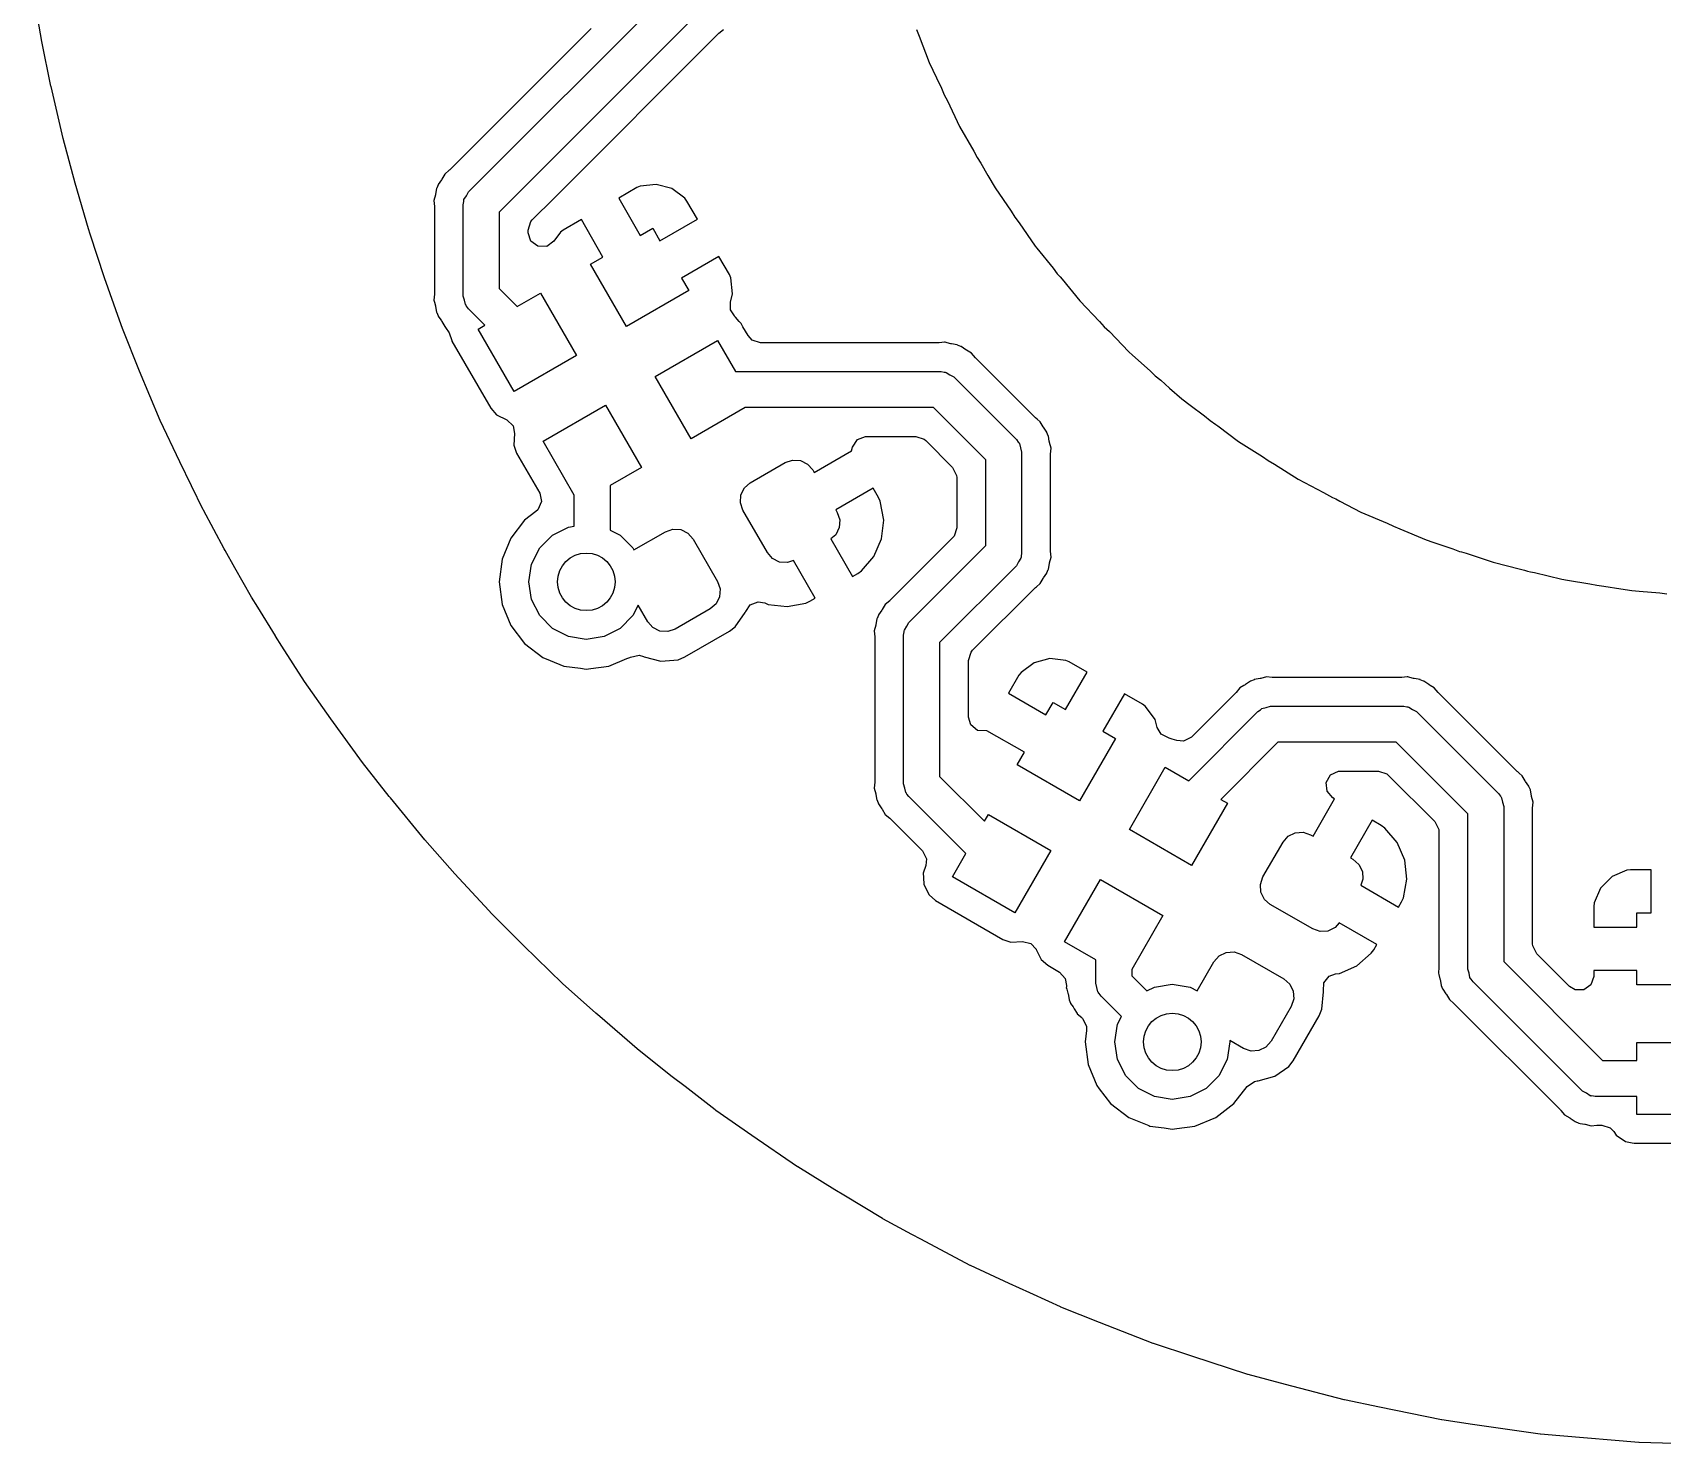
# Model space of a CAD drawing. Extents: x 2.677 to 3.622, y -2.835 to -1.89.
# Drawn here: x 2.6832 to 3.129, y -2.8346 to -2.4482 of the extents above; entities that cross this region are included whole.
import ezdxf

# ---------------------------------------------------------------- set-up
doc = ezdxf.new("R2010")
doc.units = 0
doc.header["$MEASUREMENT"] = 0
doc.layers.add('BLACK', color=7, linetype='CONTINUOUS')

msp = doc.modelspace()

# ---------------------------------------------------------------- linework, layer by layer
at = {"layer": 'BLACK', "linetype": 'CONTINUOUS'}
for p, q in [((2.68566, -2.45062), (2.68317, -2.43623)), ((2.80243, -2.4918), (2.85728, -2.43694)), ((2.86568, -2.44246), (2.81083, -2.49731)), ((2.83593, -2.44713), (2.7973, -2.48576)), ((2.87094, -2.44838), (2.87217, -2.44734)), ((2.92496, -2.4474), (2.92572, -2.44918)), ((2.68819, -2.46286), (2.68566, -2.45062)), ((2.82584, -2.49346), (2.87081, -2.44849)), ((2.87081, -2.44849), (2.87094, -2.44838)), ((2.92572, -2.44918), (2.92847, -2.45642)), ((2.92847, -2.45642), (2.92847, -2.45642)), ((2.92847, -2.45642), (2.93043, -2.46055)), ((2.93043, -2.46055), (2.93179, -2.46342)), ((2.68821, -2.46296), (2.68819, -2.46286)), ((2.69152, -2.47719), (2.68821, -2.46296)), ((2.93179, -2.46342), (2.93255, -2.4652)), ((2.93255, -2.4652), (2.93345, -2.46691)), ((2.93345, -2.46691), (2.93677, -2.47391)), ((2.93677, -2.47391), (2.94064, -2.48062)), ((2.69478, -2.48935), (2.69152, -2.47719)), ((2.94064, -2.48062), (2.94154, -2.48233)), ((2.94154, -2.48233), (2.94257, -2.48396)), ((2.79594, -2.48691), (2.79513, -2.48831)), ((2.79717, -2.48587), (2.79594, -2.48691)), ((2.79594, -2.48691), (2.79594, -2.48691)), ((2.7973, -2.48576), (2.79717, -2.48587)), ((2.94257, -2.48396), (2.94448, -2.48726)), ((2.94448, -2.48726), (2.94645, -2.49068)), ((2.69846, -2.50191), (2.69478, -2.48935)), ((2.79368, -2.49083), (2.7934, -2.49242)), ((2.79371, -2.49077), (2.79368, -2.49082)), ((2.79368, -2.49082), (2.79368, -2.49083)), ((2.7941, -2.48983), (2.79371, -2.49077)), ((2.79411, -2.48978), (2.7941, -2.48983)), ((2.79504, -2.48845), (2.79411, -2.48978)), ((2.79411, -2.48978), (2.79411, -2.48978)), ((2.79513, -2.48831), (2.79504, -2.48845)), ((2.80184, -2.49286), (2.80243, -2.4918)), ((2.84846, -2.49061), (2.84352, -2.49346)), ((2.84937, -2.49022), (2.84846, -2.49061)), ((2.85376, -2.48974), (2.84937, -2.49022)), ((2.84937, -2.49022), (2.84937, -2.49022)), ((2.85802, -2.49089), (2.85376, -2.48974)), ((2.86159, -2.49349), (2.85802, -2.49089)), ((2.85802, -2.49089), (2.85802, -2.49089)), ((2.94645, -2.49068), (2.94645, -2.49068)), ((2.94645, -2.49068), (2.94645, -2.49068)), ((2.94645, -2.49068), (2.95085, -2.49705)), ((2.79336, -2.49258), (2.79294, -2.49414)), ((2.79294, -2.49414), (2.79294, -2.49414)), ((2.79294, -2.49414), (2.79308, -2.49575)), ((2.79308, -2.49575), (2.79309, -2.49592)), ((2.79309, -2.49592), (2.79309, -2.5196)), ((2.7934, -2.49242), (2.79336, -2.49258)), ((2.80098, -2.49528), (2.80111, -2.49441)), ((2.80098, -2.52025), (2.80098, -2.49528)), ((2.8011, -2.49423), (2.80115, -2.49414)), ((2.80111, -2.49441), (2.8011, -2.49423)), ((2.80115, -2.49414), (2.80118, -2.49389)), ((2.80118, -2.49389), (2.80184, -2.49286)), ((2.81986, -2.49944), (2.82584, -2.49346)), ((2.84352, -2.49346), (2.84942, -2.50369)), ((2.86218, -2.49429), (2.86159, -2.49349)), ((2.86503, -2.49923), (2.86218, -2.49429)), ((2.81083, -2.49731), (2.81083, -2.51821)), ((2.81872, -2.5022), (2.81946, -2.49991)), ((2.81946, -2.49991), (2.81986, -2.49944)), ((2.83329, -2.49937), (2.82835, -2.50222)), ((2.8392, -2.5096), (2.83329, -2.49937)), ((2.83329, -2.49937), (2.83329, -2.49937)), ((2.8548, -2.50513), (2.86503, -2.49923)), ((2.86503, -2.49923), (2.86503, -2.49923)), ((2.95085, -2.49705), (2.95188, -2.49868)), ((2.95188, -2.49868), (2.95188, -2.49869)), ((2.95188, -2.49869), (2.95304, -2.50023)), ((2.95304, -2.50023), (2.95744, -2.50661)), ((2.6989, -2.50338), (2.69846, -2.50191)), ((2.70285, -2.51532), (2.6989, -2.50338)), ((2.81872, -2.50296), (2.81872, -2.5022)), ((2.81946, -2.50524), (2.81872, -2.50296)), ((2.8214, -2.50666), (2.81946, -2.50524)), ((2.82576, -2.50526), (2.82381, -2.50667)), ((2.82756, -2.50281), (2.82576, -2.50526)), ((2.82835, -2.50222), (2.82756, -2.50281)), ((2.84942, -2.50369), (2.85283, -2.50172)), ((2.85283, -2.50172), (2.8548, -2.50513)), ((2.82381, -2.50667), (2.8214, -2.50666)), ((2.83579, -2.51157), (2.8392, -2.5096)), ((2.87094, -2.50946), (2.86071, -2.51536)), ((2.87379, -2.51439), (2.87094, -2.50946)), ((2.87094, -2.50946), (2.87094, -2.50946)), ((2.95744, -2.50661), (2.95789, -2.50716)), ((2.95789, -2.50716), (2.96234, -2.51261)), ((2.84563, -2.52861), (2.83579, -2.51157)), ((2.87418, -2.51531), (2.87379, -2.51439)), ((2.96234, -2.51261), (2.9635, -2.51415)), ((2.9635, -2.51415), (2.96426, -2.515)), ((2.70696, -2.52683), (2.70285, -2.51532)), ((2.81083, -2.51821), (2.81575, -2.52313)), ((2.86268, -2.51877), (2.84563, -2.52861)), ((2.86071, -2.51536), (2.86268, -2.51877)), ((2.87466, -2.5197), (2.87418, -2.51531)), ((2.87418, -2.51531), (2.87418, -2.51531)), ((2.96426, -2.515), (2.96478, -2.5156)), ((2.96478, -2.5156), (2.96969, -2.5216)), ((2.79308, -2.51977), (2.79294, -2.52138)), ((2.79294, -2.52138), (2.79309, -2.52192)), ((2.79309, -2.5196), (2.79308, -2.51977)), ((2.79309, -2.52192), (2.79336, -2.52294)), ((2.79336, -2.52294), (2.7934, -2.52311)), ((2.7934, -2.52311), (2.79368, -2.5247)), ((2.80133, -2.52141), (2.80098, -2.52025)), ((2.80159, -2.5226), (2.80133, -2.52141)), ((2.80174, -2.5228), (2.80159, -2.5226)), ((2.80177, -2.52291), (2.80174, -2.5228)), ((2.8019, -2.52302), (2.80177, -2.52291)), ((2.80243, -2.52373), (2.8019, -2.52302)), ((2.81575, -2.52313), (2.82215, -2.51944)), ((2.82215, -2.51944), (2.83199, -2.53649)), ((2.87406, -2.52192), (2.87466, -2.5197)), ((2.87409, -2.52404), (2.87406, -2.52192)), ((2.87466, -2.5197), (2.87466, -2.5197)), ((2.96969, -2.5216), (2.97505, -2.52719)), ((2.70777, -2.52911), (2.70696, -2.52683)), ((2.79368, -2.5247), (2.79371, -2.52475)), ((2.79371, -2.52475), (2.7941, -2.52569)), ((2.7941, -2.52569), (2.79411, -2.52574)), ((2.79411, -2.52574), (2.79411, -2.52574)), ((2.79411, -2.52574), (2.79485, -2.52681)), ((2.79485, -2.52681), (2.79504, -2.52707)), ((2.79504, -2.52707), (2.79513, -2.52721)), ((2.79513, -2.52721), (2.79594, -2.52861)), ((2.80693, -2.52823), (2.80243, -2.52373)), ((2.87523, -2.52571), (2.87409, -2.52404)), ((2.8752, -2.52574), (2.87523, -2.52571)), ((2.87545, -2.52602), (2.8752, -2.52574)), ((2.87649, -2.52721), (2.87545, -2.52602)), ((2.87545, -2.52602), (2.87545, -2.52602)), ((2.877, -2.52779), (2.87649, -2.52721)), ((2.87749, -2.52864), (2.877, -2.52779)), ((2.97505, -2.52719), (2.97633, -2.52864)), ((2.71241, -2.54078), (2.70777, -2.52911)), ((2.79594, -2.52861), (2.79594, -2.52861)), ((2.79594, -2.52861), (2.79594, -2.52862)), ((2.79594, -2.52862), (2.79616, -2.52887)), ((2.79616, -2.52887), (2.79613, -2.52889)), ((2.79613, -2.52889), (2.79712, -2.53034)), ((2.79712, -2.53034), (2.79783, -2.53241)), ((2.79783, -2.53241), (2.79788, -2.53256)), ((2.8051, -2.52928), (2.80693, -2.52823)), ((2.81494, -2.54633), (2.8051, -2.52928)), ((2.8535, -2.54225), (2.87055, -2.53241)), ((2.87055, -2.53241), (2.87547, -2.54093)), ((2.8789, -2.53109), (2.87749, -2.52864)), ((2.87999, -2.5323), (2.8789, -2.53109)), ((2.88228, -2.53304), (2.87999, -2.5323)), ((2.97633, -2.52864), (2.97773, -2.52997)), ((2.97773, -2.52997), (2.98309, -2.53556)), ((2.79788, -2.53256), (2.8085, -2.55095)), ((2.83199, -2.53649), (2.81494, -2.54633)), ((2.93104, -2.53304), (2.88228, -2.53304)), ((2.93121, -2.53303), (2.93104, -2.53304)), ((2.93264, -2.53291), (2.93121, -2.53303)), ((2.93282, -2.53289), (2.93264, -2.53291)), ((2.93334, -2.53303), (2.93282, -2.53289)), ((2.93282, -2.53289), (2.93282, -2.53289)), ((2.93438, -2.53331), (2.93334, -2.53303)), ((2.93454, -2.53335), (2.93438, -2.53331)), ((2.93613, -2.53363), (2.93454, -2.53335)), ((2.93618, -2.53366), (2.93613, -2.53363)), ((2.93712, -2.53405), (2.93618, -2.53366)), ((2.93718, -2.53406), (2.93712, -2.53405)), ((2.9385, -2.53499), (2.93718, -2.53406)), ((2.93718, -2.53406), (2.93718, -2.53406)), ((2.93865, -2.53508), (2.9385, -2.53499)), ((2.93915, -2.53537), (2.93865, -2.53508)), ((2.94005, -2.53589), (2.93915, -2.53537)), ((2.94108, -2.53712), (2.94005, -2.53589)), ((2.98309, -2.53556), (2.98309, -2.53556)), ((2.98309, -2.53556), (2.98403, -2.53639)), ((2.98403, -2.53639), (2.98889, -2.5407)), ((2.71811, -2.55428), (2.71241, -2.54078)), ((2.87547, -2.54093), (2.93168, -2.54093)), ((2.93168, -2.54093), (2.93255, -2.54106)), ((2.93255, -2.54106), (2.93273, -2.54105)), ((2.93273, -2.54105), (2.93282, -2.5411)), ((2.93282, -2.5411), (2.93307, -2.54113)), ((2.93307, -2.54113), (2.93409, -2.54179)), ((2.9412, -2.53725), (2.94108, -2.53712)), ((2.95742, -2.55347), (2.9412, -2.53725)), ((2.98889, -2.5407), (2.99029, -2.54204)), ((2.86335, -2.5593), (2.8535, -2.54225)), ((2.93409, -2.54179), (2.93516, -2.54237)), ((2.93516, -2.54237), (2.9523, -2.55951)), ((2.99029, -2.54204), (2.99178, -2.54326)), ((2.99178, -2.54326), (2.99423, -2.54543)), ((2.99423, -2.54543), (2.99758, -2.5484)), ((2.82282, -2.55997), (2.83986, -2.55013)), ((2.83986, -2.55013), (2.84971, -2.56717)), ((2.99758, -2.5484), (2.99758, -2.5484)), ((2.99758, -2.5484), (2.99758, -2.5484)), ((2.99758, -2.5484), (2.99986, -2.55011)), ((2.99986, -2.55011), (3.00378, -2.55305)), ((2.72341, -2.56565), (2.71811, -2.55428)), ((2.8085, -2.55095), (2.81004, -2.55272)), ((2.81004, -2.55272), (2.81286, -2.5541)), ((2.81286, -2.5541), (2.81286, -2.5541)), ((2.81286, -2.5541), (2.81288, -2.55411)), ((2.81288, -2.55411), (2.8146, -2.55579)), ((2.87811, -2.55078), (2.86335, -2.5593)), ((2.92964, -2.55078), (2.87811, -2.55078)), ((2.9439, -2.56503), (2.92964, -2.55078)), ((2.95755, -2.55359), (2.95742, -2.55347)), ((2.95796, -2.55393), (2.95755, -2.55359)), ((2.95879, -2.55463), (2.95796, -2.55393)), ((2.95959, -2.55603), (2.95879, -2.55463)), ((3.00378, -2.55305), (3.00528, -2.55427)), ((3.00528, -2.55427), (3.00528, -2.55427)), ((3.00528, -2.55427), (3.00686, -2.55537)), ((2.8146, -2.55579), (2.81504, -2.55786)), ((2.81504, -2.55786), (2.81484, -2.56102)), ((2.9088, -2.55954), (2.91104, -2.55868)), ((2.91104, -2.55868), (2.91125, -2.55867)), ((2.91125, -2.55867), (2.92476, -2.55867)), ((2.92476, -2.55867), (2.92705, -2.55941)), ((2.95969, -2.55617), (2.95959, -2.55603)), ((2.96061, -2.55749), (2.95969, -2.55617)), ((2.96063, -2.55755), (2.96061, -2.55749)), ((2.96061, -2.55749), (2.96061, -2.55749)), ((2.96061, -2.55749), (2.96061, -2.55749)), ((2.96102, -2.55849), (2.96063, -2.55755)), ((2.96105, -2.55854), (2.96102, -2.55849)), ((2.96131, -2.56003), (2.96105, -2.55854)), ((3.00686, -2.55537), (3.00743, -2.55579)), ((3.00743, -2.55579), (3.01306, -2.56003)), ((2.81484, -2.56102), (2.81484, -2.56102)), ((2.81484, -2.56102), (2.81559, -2.56324)), ((2.81559, -2.56324), (2.81559, -2.56324)), ((2.81559, -2.56324), (2.81559, -2.56324)), ((2.81559, -2.56324), (2.82189, -2.57414)), ((2.83134, -2.57473), (2.82282, -2.55997)), ((2.89698, -2.56851), (2.9072, -2.5626)), ((2.9072, -2.5626), (2.90748, -2.56156)), ((2.90748, -2.56156), (2.9088, -2.55954)), ((2.92705, -2.55941), (2.92752, -2.55981)), ((2.92752, -2.55981), (2.93486, -2.56716)), ((2.9523, -2.55951), (2.95283, -2.56022)), ((2.95283, -2.56022), (2.95296, -2.56033)), ((2.95296, -2.56033), (2.95299, -2.56043)), ((2.95299, -2.56043), (2.95314, -2.56063)), ((2.95314, -2.56063), (2.9534, -2.56182)), ((2.9534, -2.56182), (2.95374, -2.56299)), ((2.95374, -2.56299), (2.95374, -2.59055)), ((2.96133, -2.56013), (2.96131, -2.56003)), ((2.96136, -2.5603), (2.96133, -2.56013)), ((2.96178, -2.56186), (2.96136, -2.5603)), ((2.96163, -2.56364), (2.96164, -2.56347)), ((2.96163, -2.58991), (2.96163, -2.56364)), ((2.96164, -2.56347), (2.96178, -2.56186)), ((3.01306, -2.56003), (3.01961, -2.56417)), ((2.72983, -2.5787), (2.72341, -2.56565)), ((2.84971, -2.56717), (2.84118, -2.5721)), ((2.87951, -2.57132), (2.88905, -2.56581)), ((2.88905, -2.56581), (2.89109, -2.56512)), ((2.89109, -2.56512), (2.89324, -2.56526)), ((2.89324, -2.56526), (2.89516, -2.56621)), ((2.89516, -2.56621), (2.89658, -2.56783)), ((2.89658, -2.56783), (2.89698, -2.56851)), ((2.93486, -2.56716), (2.93596, -2.5693)), ((2.9439, -2.58851), (2.9439, -2.56503)), ((3.01961, -2.56417), (3.0212, -2.56527)), ((3.0212, -2.56527), (3.02287, -2.56623)), ((3.02287, -2.56623), (3.02942, -2.57037)), ((2.84118, -2.5721), (2.84118, -2.5843)), ((2.87789, -2.57274), (2.87951, -2.57132)), ((2.93596, -2.5693), (2.936, -2.56991)), ((2.936, -2.56991), (2.936, -2.58363)), ((3.02942, -2.57037), (3.03628, -2.57397)), ((2.82239, -2.5765), (2.82141, -2.5787)), ((2.82189, -2.57414), (2.82239, -2.5765)), ((2.83134, -2.5832), (2.83134, -2.57473)), ((2.8768, -2.57681), (2.87694, -2.57467)), ((2.87749, -2.57885), (2.8768, -2.57681)), ((2.87694, -2.57467), (2.87789, -2.57274)), ((2.91311, -2.57283), (2.90288, -2.57874)), ((2.91455, -2.57532), (2.91311, -2.57283)), ((2.91504, -2.57639), (2.91455, -2.57532)), ((2.91455, -2.57532), (2.91455, -2.57532)), ((2.91601, -2.58152), (2.91504, -2.57639)), ((2.91504, -2.57639), (2.91504, -2.57639)), ((3.03628, -2.57397), (3.03795, -2.57494)), ((3.03795, -2.57494), (3.03875, -2.57532)), ((3.03875, -2.57532), (3.0397, -2.57577)), ((3.0397, -2.57577), (3.04077, -2.57633)), ((3.04077, -2.57633), (3.04656, -2.57937)), ((2.72989, -2.57882), (2.72983, -2.5787)), ((2.7356, -2.5894), (2.72989, -2.57882)), ((2.82088, -2.57919), (2.81778, -2.58156)), ((2.82141, -2.5787), (2.82088, -2.57919)), ((2.88418, -2.59044), (2.87749, -2.57885)), ((2.90288, -2.57874), (2.90327, -2.57942)), ((2.90327, -2.57942), (2.90397, -2.58145)), ((2.90397, -2.58145), (2.90383, -2.5836)), ((2.91542, -2.58671), (2.91601, -2.58152)), ((2.91601, -2.58152), (2.91601, -2.58152)), ((3.04656, -2.57937), (3.04656, -2.57937)), ((3.04656, -2.57937), (3.04656, -2.57937)), ((3.04656, -2.57937), (3.04656, -2.57937)), ((3.04656, -2.57937), (3.05369, -2.58241)), ((2.81778, -2.58156), (2.81399, -2.5865)), ((2.81778, -2.58156), (2.81778, -2.58156)), ((2.82191, -2.58917), (2.82539, -2.58568)), ((2.82539, -2.58568), (2.82978, -2.58345)), ((2.82978, -2.58345), (2.83134, -2.5832)), ((2.84118, -2.5843), (2.8439, -2.58568)), ((2.8439, -2.58568), (2.84739, -2.58917)), ((2.84766, -2.58971), (2.85632, -2.58471)), ((2.85632, -2.58471), (2.85836, -2.58401)), ((2.85836, -2.58401), (2.8605, -2.58416)), ((2.8605, -2.58416), (2.86243, -2.58511)), ((2.86243, -2.58511), (2.86385, -2.58672)), ((2.90287, -2.58553), (2.90156, -2.58668)), ((2.90383, -2.5836), (2.90287, -2.58553)), ((2.93526, -2.58592), (2.93486, -2.58638)), ((2.936, -2.58363), (2.93526, -2.58592)), ((3.05369, -2.58241), (3.05543, -2.58323)), ((3.05543, -2.58323), (3.05724, -2.58392)), ((3.05724, -2.58392), (3.06437, -2.58696)), ((2.73583, -2.58984), (2.7356, -2.5894)), ((2.73853, -2.59462), (2.73583, -2.58984)), ((2.81399, -2.5865), (2.81161, -2.59225)), ((2.81399, -2.5865), (2.81399, -2.5865)), ((2.81967, -2.59356), (2.82191, -2.58917)), ((2.84739, -2.58917), (2.84766, -2.58971)), ((2.86385, -2.58672), (2.87054, -2.59832)), ((2.8856, -2.59206), (2.88418, -2.59044)), ((2.90156, -2.58668), (2.9075, -2.59698)), ((2.91333, -2.59149), (2.91542, -2.58671)), ((2.91542, -2.58671), (2.91542, -2.58671)), ((2.93486, -2.58638), (2.91777, -2.60347)), ((2.9229, -2.60951), (2.9439, -2.58851)), ((2.96164, -2.59008), (2.96163, -2.58991)), ((2.96178, -2.59169), (2.96164, -2.59008)), ((3.06437, -2.58696), (3.06437, -2.58696)), ((3.06437, -2.58696), (3.06437, -2.58696)), ((3.06437, -2.58696), (3.06623, -2.58758)), ((3.06623, -2.58758), (3.07172, -2.58941)), ((3.07172, -2.58941), (3.07353, -2.5901)), ((3.07353, -2.5901), (3.07403, -2.59024)), ((3.07403, -2.59024), (3.07538, -2.59063)), ((2.74306, -2.60264), (2.73853, -2.59462)), ((2.81161, -2.59225), (2.8108, -2.59843)), ((2.81161, -2.59225), (2.81161, -2.59225)), ((2.8189, -2.59843), (2.81967, -2.59356)), ((2.88753, -2.59301), (2.8856, -2.59206)), ((2.88967, -2.59315), (2.88753, -2.59301)), ((2.89133, -2.59259), (2.88967, -2.59315)), ((2.89728, -2.60288), (2.89133, -2.59259)), ((2.90993, -2.59545), (2.91333, -2.59149)), ((2.9523, -2.59403), (2.9313, -2.61503)), ((2.95288, -2.59296), (2.9523, -2.59403)), ((2.95354, -2.59194), (2.95288, -2.59296)), ((2.95358, -2.59169), (2.95354, -2.59194)), ((2.95363, -2.5916), (2.95358, -2.59169)), ((2.95374, -2.59055), (2.95362, -2.59142)), ((2.95362, -2.59142), (2.95363, -2.5916)), ((2.96105, -2.595), (2.96133, -2.59341)), ((2.96133, -2.59341), (2.96136, -2.59325)), ((2.96136, -2.59325), (2.96178, -2.59169)), ((3.07538, -2.59063), (3.08273, -2.59309)), ((3.08273, -2.59309), (3.08273, -2.59309)), ((3.08273, -2.59309), (3.08273, -2.59309)), ((3.08273, -2.59309), (3.08273, -2.59309)), ((3.08273, -2.59309), (3.09025, -2.59494)), ((2.8108, -2.59843), (2.8108, -2.59843)), ((2.8108, -2.59843), (2.81161, -2.6046)), ((2.81967, -2.60329), (2.8189, -2.59843)), ((2.87054, -2.59832), (2.87123, -2.60035)), ((2.9075, -2.59698), (2.90897, -2.59613)), ((2.90897, -2.59613), (2.90993, -2.59545)), ((2.90897, -2.59613), (2.90897, -2.59613)), ((2.95776, -2.59978), (2.95879, -2.59892)), ((2.95879, -2.59892), (2.9596, -2.59752)), ((2.9596, -2.59752), (2.95969, -2.59737)), ((2.95969, -2.59737), (2.96061, -2.59605)), ((2.96061, -2.59605), (2.96063, -2.59599)), ((2.96063, -2.59599), (2.96102, -2.59505)), ((2.96102, -2.59505), (2.96105, -2.595)), ((3.09025, -2.59494), (3.09134, -2.59525)), ((3.09134, -2.59525), (3.09211, -2.59548)), ((3.09211, -2.59548), (3.09297, -2.59565)), ((3.09297, -2.59565), (3.094, -2.59586)), ((3.094, -2.59586), (3.10153, -2.59772)), ((3.10153, -2.59772), (3.10153, -2.59772)), ((3.10153, -2.59772), (3.10153, -2.59772)), ((3.10153, -2.59772), (3.10153, -2.59772)), ((3.10153, -2.59772), (3.10304, -2.59797)), ((3.10304, -2.59797), (3.10918, -2.59896)), ((3.10918, -2.59896), (3.11107, -2.59935)), ((3.11107, -2.59935), (3.11298, -2.59958)), ((2.74475, -2.60538), (2.74306, -2.60264)), ((2.82191, -2.60768), (2.81967, -2.60329)), ((2.87109, -2.6025), (2.87014, -2.60443)), ((2.87123, -2.60035), (2.87109, -2.6025)), ((2.89474, -2.60422), (2.89581, -2.60373)), ((2.89581, -2.60373), (2.89728, -2.60288)), ((2.91765, -2.60359), (2.91641, -2.60463)), ((2.91777, -2.60347), (2.91765, -2.60359)), ((2.94033, -2.61716), (2.95742, -2.60007)), ((2.95742, -2.60007), (2.95755, -2.59995)), ((2.95755, -2.59995), (2.95776, -2.59978)), ((3.11298, -2.59958), (3.11768, -2.60034)), ((3.11768, -2.60034), (3.12063, -2.60082)), ((3.12063, -2.60082), (3.12266, -2.60099)), ((3.12266, -2.60099), (3.12836, -2.60145)), ((3.12836, -2.60145), (3.13027, -2.60168)), ((2.74958, -2.61322), (2.74475, -2.60538)), ((2.81161, -2.6046), (2.81161, -2.6046)), ((2.81161, -2.6046), (2.81399, -2.61035)), ((2.82539, -2.61117), (2.82191, -2.60768)), ((2.84739, -2.60768), (2.8439, -2.61117)), ((2.84884, -2.60482), (2.84739, -2.60768)), ((2.85145, -2.60934), (2.84884, -2.60482)), ((2.86853, -2.60585), (2.85898, -2.61136)), ((2.87014, -2.60443), (2.86853, -2.60585)), ((2.8754, -2.6107), (2.87811, -2.60682)), ((2.87811, -2.60682), (2.87813, -2.60675)), ((2.87813, -2.60675), (2.87818, -2.60667)), ((2.87818, -2.60667), (2.87825, -2.60652)), ((2.87825, -2.60652), (2.87827, -2.60653)), ((2.87827, -2.60653), (2.87944, -2.60473)), ((2.87944, -2.60473), (2.88169, -2.60386)), ((2.88169, -2.60386), (2.88345, -2.60418)), ((2.88345, -2.60418), (2.88442, -2.60461)), ((2.88442, -2.60461), (2.88961, -2.60519)), ((2.88961, -2.60519), (2.89474, -2.60422)), ((2.88961, -2.60519), (2.88961, -2.60519)), ((2.91457, -2.60755), (2.91418, -2.60849)), ((2.91458, -2.60749), (2.91457, -2.60755)), ((2.91551, -2.60617), (2.91458, -2.60749)), ((2.91458, -2.60749), (2.91458, -2.60749)), ((2.9156, -2.60603), (2.91551, -2.60617)), ((2.91641, -2.60463), (2.9156, -2.60603)), ((2.91641, -2.60463), (2.91641, -2.60463)), ((2.81399, -2.61035), (2.81399, -2.61035)), ((2.81399, -2.61035), (2.81778, -2.61529)), ((2.82978, -2.6134), (2.82539, -2.61117)), ((2.8439, -2.61117), (2.83951, -2.6134)), ((2.85287, -2.61096), (2.85145, -2.60934)), ((2.8548, -2.61191), (2.85287, -2.61096)), ((2.85694, -2.61205), (2.8548, -2.61191)), ((2.85898, -2.61136), (2.85694, -2.61205)), ((2.86157, -2.61898), (2.87383, -2.6119)), ((2.87383, -2.6119), (2.8754, -2.6107)), ((2.91383, -2.6103), (2.91341, -2.61186)), ((2.91341, -2.61186), (2.91341, -2.61186)), ((2.91341, -2.61186), (2.91356, -2.61347)), ((2.91387, -2.61013), (2.91383, -2.6103)), ((2.91415, -2.60854), (2.91387, -2.61013)), ((2.91418, -2.60849), (2.91415, -2.60854)), ((2.91415, -2.60854), (2.91415, -2.60854)), ((2.92146, -2.61299), (2.92158, -2.61212)), ((2.92157, -2.61195), (2.92162, -2.61185)), ((2.92158, -2.61212), (2.92157, -2.61195)), ((2.92162, -2.61185), (2.92166, -2.61161)), ((2.92166, -2.61161), (2.92231, -2.61058)), ((2.92231, -2.61058), (2.9229, -2.60951)), ((2.74961, -2.61327), (2.74958, -2.61322)), ((2.75138, -2.61601), (2.74961, -2.61327)), ((2.75758, -2.62566), (2.75138, -2.61601)), ((2.81778, -2.61529), (2.81778, -2.61529)), ((2.81778, -2.61529), (2.82272, -2.61908)), ((2.83465, -2.61417), (2.82978, -2.6134)), ((2.83951, -2.6134), (2.83465, -2.61417)), ((2.91356, -2.61347), (2.91356, -2.61364)), ((2.91356, -2.61364), (2.91356, -2.65304)), ((2.92146, -2.65369), (2.92146, -2.61299)), ((2.9313, -2.61503), (2.9313, -2.65165)), ((2.93994, -2.61762), (2.94033, -2.61716)), ((2.82272, -2.61908), (2.82272, -2.61908)), ((2.82272, -2.61908), (2.82272, -2.61908)), ((2.82272, -2.61908), (2.82474, -2.61991)), ((2.82474, -2.61991), (2.82847, -2.62146)), ((2.82847, -2.62146), (2.8331, -2.62207)), ((2.83588, -2.62211), (2.84082, -2.62146)), ((2.84082, -2.62146), (2.8457, -2.61944)), ((2.8457, -2.61944), (2.84657, -2.61908)), ((2.84657, -2.61908), (2.8467, -2.619)), ((2.84657, -2.61908), (2.84657, -2.61908)), ((2.84657, -2.61908), (2.84657, -2.61908)), ((2.84657, -2.61908), (2.84657, -2.61908)), ((2.8467, -2.619), (2.84906, -2.6185)), ((2.84906, -2.6185), (2.8503, -2.61884)), ((2.8503, -2.61884), (2.85047, -2.61892)), ((2.85047, -2.61892), (2.85047, -2.61892)), ((2.85047, -2.61892), (2.85504, -2.62014)), ((2.85504, -2.62014), (2.85624, -2.62004)), ((2.85504, -2.62014), (2.85504, -2.62014)), ((2.85504, -2.62014), (2.85504, -2.62014)), ((2.85624, -2.62004), (2.85975, -2.61973)), ((2.85975, -2.61973), (2.86157, -2.61898)), ((2.93919, -2.61991), (2.93994, -2.61762)), ((2.93919, -2.62892), (2.93919, -2.61991)), ((2.95716, -2.62058), (2.9536, -2.62319)), ((2.96143, -2.61944), (2.95716, -2.62058)), ((2.96582, -2.61991), (2.96143, -2.61944)), ((2.96143, -2.61944), (2.96143, -2.61944)), ((2.96673, -2.62031), (2.96582, -2.61991)), ((2.96582, -2.61991), (2.96582, -2.61991)), ((2.97167, -2.62316), (2.96673, -2.62031)), ((2.76472, -2.63586), (2.75758, -2.62566)), ((2.8331, -2.62207), (2.83465, -2.62227)), ((2.83465, -2.62227), (2.83588, -2.62211)), ((2.83465, -2.62227), (2.83465, -2.62227)), ((2.83465, -2.62227), (2.83465, -2.62227)), ((2.95301, -2.62399), (2.95016, -2.62892)), ((2.9536, -2.62319), (2.95301, -2.62399)), ((2.95301, -2.62399), (2.95301, -2.62399)), ((2.9536, -2.62319), (2.9536, -2.62319)), ((2.96576, -2.63339), (2.97167, -2.62316)), ((3.01632, -2.62561), (3.015, -2.62653)), ((3.01638, -2.62559), (3.01632, -2.62561)), ((3.01632, -2.62561), (3.01632, -2.62561)), ((3.01732, -2.6252), (3.01638, -2.62559)), ((3.01737, -2.62517), (3.01732, -2.6252)), ((3.01896, -2.62489), (3.01737, -2.62517)), ((3.01737, -2.62517), (3.01737, -2.62517)), ((3.01913, -2.62486), (3.01896, -2.62489)), ((3.02069, -2.62444), (3.01913, -2.62486)), ((3.0223, -2.62458), (3.02069, -2.62444)), ((3.02069, -2.62444), (3.02069, -2.62444)), ((3.02246, -2.62459), (3.0223, -2.62458)), ((3.05762, -2.62459), (3.02246, -2.62459)), ((3.05779, -2.62458), (3.05762, -2.62459)), ((3.05923, -2.62445), (3.05779, -2.62458)), ((3.0594, -2.62444), (3.05923, -2.62445)), ((3.05993, -2.62458), (3.0594, -2.62444)), ((3.0594, -2.62444), (3.0594, -2.62444)), ((3.06096, -2.62486), (3.05993, -2.62458)), ((3.06113, -2.62489), (3.06096, -2.62486)), ((3.06272, -2.62517), (3.06113, -2.62489)), ((3.06277, -2.6252), (3.06272, -2.62517)), ((3.06371, -2.62559), (3.06277, -2.6252)), ((3.06377, -2.62561), (3.06371, -2.62559)), ((3.06509, -2.62653), (3.06377, -2.62561)), ((3.06377, -2.62561), (3.06377, -2.62561)), ((2.93919, -2.63543), (2.93919, -2.62892)), ((2.95016, -2.62892), (2.95016, -2.62892)), ((2.95016, -2.62892), (2.96039, -2.63483)), ((2.9819, -2.62906), (2.97599, -2.63929)), ((2.98683, -2.63191), (2.9819, -2.62906)), ((2.9819, -2.62906), (2.9819, -2.62906)), ((3.0123, -2.6288), (3.00017, -2.64092)), ((3.01242, -2.62867), (3.0123, -2.6288)), ((3.01346, -2.62743), (3.01242, -2.62867)), ((3.01456, -2.6268), (3.01346, -2.62743)), ((3.01485, -2.62663), (3.01456, -2.6268)), ((3.015, -2.62653), (3.01485, -2.62663)), ((3.06523, -2.62663), (3.06509, -2.62653)), ((3.06553, -2.6268), (3.06523, -2.62663)), ((3.06663, -2.62743), (3.06553, -2.6268)), ((3.06767, -2.62867), (3.06663, -2.62743)), ((3.06779, -2.6288), (3.06767, -2.62867)), ((3.08931, -2.65033), (3.06779, -2.6288)), ((2.96039, -2.63483), (2.96235, -2.63142)), ((2.96235, -2.63142), (2.96576, -2.63339)), ((2.98763, -2.63251), (2.98683, -2.63191)), ((2.98683, -2.63191), (2.98683, -2.63191)), ((2.99024, -2.63607), (2.98763, -2.63251)), ((2.98763, -2.63251), (2.98763, -2.63251)), ((2.99944, -2.65283), (3.01834, -2.63392)), ((3.01834, -2.63392), (3.01904, -2.6334)), ((3.01904, -2.6334), (3.01916, -2.63326)), ((3.01916, -2.63326), (3.01926, -2.63323)), ((3.01926, -2.63323), (3.01946, -2.63308)), ((3.01946, -2.63308), (3.02065, -2.63282)), ((3.02065, -2.63282), (3.02182, -2.63248)), ((3.02182, -2.63248), (3.05827, -2.63248)), ((3.05827, -2.63248), (3.05914, -2.63261)), ((3.05914, -2.63261), (3.05931, -2.63259)), ((3.05931, -2.63259), (3.05941, -2.63264)), ((3.05941, -2.63264), (3.05965, -2.63268)), ((3.05965, -2.63268), (3.06068, -2.63334)), ((3.06068, -2.63334), (3.06175, -2.63392)), ((3.06175, -2.63392), (3.08419, -2.65636)), ((2.7734, -2.6478), (2.76472, -2.63586)), ((2.93982, -2.63755), (2.93919, -2.63543)), ((2.94169, -2.63906), (2.93982, -2.63755)), ((2.9441, -2.63919), (2.94169, -2.63906)), ((2.94425, -2.63915), (2.9441, -2.63919)), ((2.95448, -2.64506), (2.94425, -2.63915)), ((2.97599, -2.63929), (2.9794, -2.64126)), ((2.99084, -2.6383), (2.99024, -2.63607)), ((2.99192, -2.64012), (2.99084, -2.6383)), ((2.9794, -2.64126), (2.96956, -2.65831)), ((2.99374, -2.64099), (2.99192, -2.64012)), ((2.99373, -2.64103), (2.99374, -2.64099)), ((2.99409, -2.64115), (2.99373, -2.64103)), ((2.99496, -2.64145), (2.99409, -2.64115)), ((2.99409, -2.64115), (2.99409, -2.64115)), ((2.99617, -2.64186), (2.99496, -2.64145)), ((2.99803, -2.64202), (2.99617, -2.64186)), ((3.00017, -2.64092), (2.99803, -2.64202)), ((3.02386, -2.64232), (3.00826, -2.65792)), ((3.05623, -2.64232), (3.02386, -2.64232)), ((3.07579, -2.66188), (3.05623, -2.64232)), ((2.78075, -2.6571), (2.7734, -2.6478)), ((2.95251, -2.64847), (2.95448, -2.64506)), ((2.9313, -2.65165), (2.94358, -2.66393)), ((2.96956, -2.65831), (2.95251, -2.64847)), ((2.9832, -2.66618), (2.99304, -2.64913)), ((2.99304, -2.64913), (2.99944, -2.65283)), ((3.03705, -2.6533), (3.03825, -2.65122)), ((3.03825, -2.65122), (3.04045, -2.65024)), ((3.04045, -2.65024), (3.04086, -2.65022)), ((3.04086, -2.65022), (3.05135, -2.65022)), ((3.05135, -2.65022), (3.05364, -2.65096)), ((3.05364, -2.65096), (3.0541, -2.65136)), ((3.0541, -2.65136), (3.06675, -2.66401)), ((3.08944, -2.65044), (3.08931, -2.65033)), ((3.08985, -2.65078), (3.08944, -2.65044)), ((3.09068, -2.65148), (3.08985, -2.65078)), ((3.09148, -2.65288), (3.09068, -2.65148)), ((2.7811, -2.65755), (2.78075, -2.6571)), ((2.91356, -2.65321), (2.91341, -2.65482)), ((2.91341, -2.65482), (2.91343, -2.6549)), ((2.91343, -2.6549), (2.91383, -2.65638)), ((2.91356, -2.65304), (2.91356, -2.65321)), ((2.91383, -2.65638), (2.91387, -2.65655)), ((2.91387, -2.65655), (2.91415, -2.65814)), ((2.9218, -2.65486), (2.92146, -2.65369)), ((2.92206, -2.65605), (2.9218, -2.65486)), ((2.92221, -2.65624), (2.92206, -2.65605)), ((2.92224, -2.65635), (2.92221, -2.65624)), ((2.92237, -2.65646), (2.92224, -2.65635)), ((2.9229, -2.65717), (2.92237, -2.65646)), ((2.93849, -2.67276), (2.9229, -2.65717)), ((3.0373, -2.6557), (3.03705, -2.6533)), ((3.03891, -2.65749), (3.0373, -2.6557)), ((3.08419, -2.65636), (3.08472, -2.65707)), ((3.08472, -2.65707), (3.08485, -2.65718)), ((3.08485, -2.65718), (3.08488, -2.65728)), ((3.08488, -2.65728), (3.08503, -2.65748)), ((3.09158, -2.65302), (3.09148, -2.65288)), ((3.0925, -2.65434), (3.09158, -2.65302)), ((3.09252, -2.6544), (3.0925, -2.65434)), ((3.0925, -2.65434), (3.0925, -2.65434)), ((3.0925, -2.65434), (3.0925, -2.65434)), ((3.09291, -2.65534), (3.09252, -2.6544)), ((3.09294, -2.65539), (3.09291, -2.65534)), ((3.09322, -2.65698), (3.09294, -2.65539)), ((3.09325, -2.65715), (3.09322, -2.65698)), ((3.09367, -2.65871), (3.09325, -2.65715)), ((2.79047, -2.669), (2.7811, -2.65755)), ((2.91415, -2.65814), (2.91418, -2.65819)), ((2.91418, -2.65819), (2.91457, -2.65913)), ((2.91457, -2.65913), (2.91458, -2.65919)), ((2.91458, -2.65919), (2.91458, -2.65919)), ((2.91458, -2.65919), (2.9155, -2.66049)), ((2.9155, -2.66049), (2.91551, -2.66051)), ((2.91551, -2.66051), (2.9156, -2.66065)), ((2.9156, -2.66065), (2.91641, -2.66205)), ((3.01009, -2.65898), (3.00024, -2.67602)), ((3.00826, -2.65792), (3.01009, -2.65898)), ((3.03347, -2.66798), (3.03937, -2.65776)), ((3.03937, -2.65776), (3.03891, -2.65749)), ((3.08503, -2.65748), (3.08529, -2.65867)), ((3.08529, -2.65867), (3.08563, -2.65984)), ((3.08563, -2.65984), (3.08563, -2.70229)), ((3.09352, -2.66049), (3.09353, -2.66032)), ((3.09352, -2.69291), (3.09352, -2.66049)), ((3.09353, -2.66032), (3.09367, -2.65871)), ((2.91641, -2.66205), (2.91765, -2.66309)), ((2.91765, -2.66309), (2.91777, -2.6632)), ((2.91777, -2.6632), (2.92658, -2.67202)), ((2.94358, -2.66393), (2.94464, -2.6621)), ((2.94464, -2.6621), (2.96168, -2.67195)), ((3.00024, -2.67602), (2.9832, -2.66618)), ((3.0496, -2.66366), (3.0437, -2.67389)), ((3.05209, -2.6651), (3.0496, -2.66366)), ((3.05305, -2.66578), (3.05209, -2.6651)), ((3.05646, -2.66974), (3.05305, -2.66578)), ((3.06675, -2.66401), (3.06785, -2.66616)), ((3.06785, -2.66616), (3.06789, -2.66677)), ((3.07579, -2.70433), (3.07579, -2.66188)), ((2.7987, -2.67825), (2.79047, -2.669)), ((3.01975, -2.67916), (3.02526, -2.66961)), ((3.02526, -2.66961), (3.02668, -2.66799)), ((3.02668, -2.66799), (3.0286, -2.66704)), ((3.0286, -2.66704), (3.03075, -2.6669)), ((3.03075, -2.6669), (3.03279, -2.66759)), ((3.03279, -2.66759), (3.03347, -2.66798)), ((3.05854, -2.67452), (3.05646, -2.66974)), ((3.06789, -2.66677), (3.06789, -2.70369)), ((2.92658, -2.67202), (2.92768, -2.67416)), ((2.92768, -2.67416), (2.92752, -2.67603)), ((2.93479, -2.67915), (2.93849, -2.67276)), ((2.96168, -2.67195), (2.95184, -2.68899)), ((3.0437, -2.67389), (3.04438, -2.67428)), ((3.04438, -2.67428), (3.046, -2.6757)), ((3.05913, -2.67971), (3.05854, -2.67452)), ((3.05854, -2.67452), (3.05854, -2.67452)), ((2.80798, -2.68836), (2.7987, -2.67825)), ((2.92752, -2.67603), (2.92682, -2.6781)), ((2.92682, -2.6781), (2.92682, -2.6781)), ((2.92682, -2.6781), (2.92689, -2.67931)), ((2.92689, -2.67931), (2.92702, -2.68123)), ((2.95184, -2.68899), (2.93479, -2.67915)), ((3.01905, -2.68119), (3.01975, -2.67916)), ((3.046, -2.6757), (3.04695, -2.67763)), ((3.04695, -2.67763), (3.04709, -2.67978)), ((3.11526, -2.67906), (3.11213, -2.68219)), ((3.1193, -2.67728), (3.11526, -2.67906)), ((3.12028, -2.67717), (3.1193, -2.67728)), ((3.12598, -2.67717), (3.12028, -2.67717)), ((3.12028, -2.67717), (3.12028, -2.67717)), ((3.12598, -2.68898), (3.12598, -2.67717)), ((3.12598, -2.67717), (3.12598, -2.67717)), ((2.92702, -2.68123), (2.92841, -2.68405)), ((2.92841, -2.68405), (2.93017, -2.6856)), ((2.96548, -2.69687), (2.97532, -2.67982)), ((2.97532, -2.67982), (2.99237, -2.68966)), ((3.01919, -2.68334), (3.01905, -2.68119)), ((3.02015, -2.68527), (3.01919, -2.68334)), ((3.04709, -2.67978), (3.04653, -2.68143)), ((3.04653, -2.68143), (3.05682, -2.68738)), ((3.05816, -2.68484), (3.05913, -2.67971)), ((3.05913, -2.67971), (3.05913, -2.67971)), ((3.11213, -2.68219), (3.11035, -2.68623)), ((2.80873, -2.68918), (2.80798, -2.68836)), ((2.93017, -2.6856), (2.94857, -2.69622)), ((3.02176, -2.68668), (3.02015, -2.68527)), ((3.03336, -2.69338), (3.02176, -2.68668)), ((3.05682, -2.68738), (3.05767, -2.68591)), ((3.05767, -2.68591), (3.05816, -2.68484)), ((3.05767, -2.68591), (3.05767, -2.68591)), ((3.05816, -2.68484), (3.05816, -2.68484)), ((3.11035, -2.68623), (3.11024, -2.68721)), ((3.11024, -2.68721), (3.11024, -2.69291)), ((2.81745, -2.69789), (2.80873, -2.68918)), ((2.99237, -2.68966), (2.98385, -2.70443)), ((3.03947, -2.69298), (3.03754, -2.69393)), ((3.04062, -2.69166), (3.03947, -2.69298)), ((3.05092, -2.69761), (3.04062, -2.69166)), ((3.09352, -2.69741), (3.09352, -2.69291)), ((3.11024, -2.69291), (3.12205, -2.69291)), ((3.11024, -2.69291), (3.11024, -2.69291)), ((3.12205, -2.69291), (3.12205, -2.68898)), ((3.12205, -2.68898), (3.12598, -2.68898)), ((2.94857, -2.69622), (2.94857, -2.69622)), ((2.94857, -2.69622), (2.94857, -2.69622)), ((2.94857, -2.69622), (2.94965, -2.69658)), ((2.94965, -2.69658), (2.95079, -2.69697)), ((2.95079, -2.69697), (2.95393, -2.69677)), ((2.95393, -2.69677), (2.95393, -2.69677)), ((2.95393, -2.69677), (2.95395, -2.69677)), ((2.95395, -2.69677), (2.95628, -2.69736)), ((2.95628, -2.69736), (2.9577, -2.69893)), ((2.974, -2.70179), (2.96548, -2.69687)), ((3.03539, -2.69407), (3.03336, -2.69338)), ((3.03754, -2.69393), (3.03539, -2.69407)), ((3.09357, -2.69802), (3.09352, -2.69741)), ((2.82813, -2.70828), (2.81745, -2.69789)), ((2.9577, -2.69893), (2.95771, -2.69895)), ((2.95771, -2.69895), (2.95771, -2.69895)), ((2.95771, -2.69895), (2.9591, -2.70177)), ((2.9591, -2.70177), (2.96086, -2.70332)), ((2.974, -2.70823), (2.974, -2.70179)), ((3.00636, -2.70234), (3.00778, -2.70072)), ((3.00778, -2.70072), (3.00971, -2.69977)), ((3.00971, -2.69977), (3.01185, -2.69963)), ((3.01185, -2.69963), (3.01389, -2.70032)), ((3.01389, -2.70032), (3.02548, -2.70702)), ((3.04543, -2.70344), (3.04939, -2.70003)), ((3.04939, -2.70003), (3.05007, -2.69907)), ((3.04939, -2.70003), (3.04939, -2.70003)), ((3.05007, -2.69907), (3.05092, -2.69761)), ((3.05007, -2.69907), (3.05007, -2.69907)), ((3.05092, -2.69761), (3.05092, -2.69761)), ((3.09467, -2.70016), (3.09357, -2.69802)), ((3.10358, -2.70908), (3.09467, -2.70016)), ((2.96086, -2.70332), (2.96407, -2.70517)), ((2.96407, -2.70517), (2.96568, -2.70696)), ((2.98385, -2.70443), (2.98385, -2.70619)), ((2.98385, -2.70619), (2.988, -2.71034)), ((3.00178, -2.71028), (3.00636, -2.70234)), ((3.03639, -2.70812), (3.03791, -2.70625)), ((3.03791, -2.70625), (3.03959, -2.70564)), ((3.03959, -2.70564), (3.04065, -2.70553)), ((3.04065, -2.70553), (3.04543, -2.70344)), ((3.04543, -2.70344), (3.04543, -2.70344)), ((3.06789, -2.70386), (3.06775, -2.70546)), ((3.06775, -2.70546), (3.06784, -2.70581)), ((3.06784, -2.70581), (3.06816, -2.70703)), ((3.06789, -2.70369), (3.06789, -2.70386)), ((3.07613, -2.7055), (3.07579, -2.70433)), ((3.07639, -2.70669), (3.07613, -2.7055)), ((3.08563, -2.70229), (3.11267, -2.72933)), ((3.11024, -2.70633), (3.10949, -2.70862)), ((3.12205, -2.70472), (3.11024, -2.70472)), ((3.11024, -2.70472), (3.11024, -2.70472)), ((3.11024, -2.70472), (3.11024, -2.70633)), ((3.12205, -2.70866), (3.12205, -2.70472)), ((2.83729, -2.71643), (2.82813, -2.70828)), ((2.96568, -2.70696), (2.966, -2.70888)), ((2.96597, -2.70933), (2.96596, -2.70937)), ((2.96596, -2.70937), (2.96609, -2.70983)), ((2.966, -2.70888), (2.96597, -2.70933)), ((2.96609, -2.70983), (2.96638, -2.71093)), ((2.97435, -2.7094), (2.974, -2.70823)), ((2.97461, -2.71059), (2.97435, -2.7094)), ((2.97476, -2.71079), (2.97461, -2.71059)), ((2.97479, -2.71089), (2.97476, -2.71079)), ((2.988, -2.71034), (2.99009, -2.70928)), ((2.99009, -2.70928), (2.99495, -2.70851)), ((2.99495, -2.70851), (2.99982, -2.70928)), ((2.99982, -2.70928), (3.00178, -2.71028)), ((3.02548, -2.70702), (3.0271, -2.70843)), ((3.0271, -2.70843), (3.02805, -2.71036)), ((3.02805, -2.71036), (3.02819, -2.71251)), ((3.03587, -2.71531), (3.03629, -2.7106)), ((3.03627, -2.71043), (3.03626, -2.71026)), ((3.03626, -2.71026), (3.03628, -2.71026)), ((3.03627, -2.71053), (3.03627, -2.71043)), ((3.03629, -2.7106), (3.03627, -2.71053)), ((3.03628, -2.71026), (3.03639, -2.70812)), ((3.06816, -2.70703), (3.0682, -2.70719)), ((3.0682, -2.70719), (3.06848, -2.70878)), ((3.06848, -2.70878), (3.06851, -2.70883)), ((3.06851, -2.70883), (3.0689, -2.70977)), ((3.0689, -2.70977), (3.06892, -2.70983)), ((3.06892, -2.70983), (3.06892, -2.70983)), ((3.06892, -2.70983), (3.0698, -2.71109)), ((3.07654, -2.70689), (3.07639, -2.70669)), ((3.07657, -2.70699), (3.07654, -2.70689)), ((3.0767, -2.70711), (3.07657, -2.70699)), ((3.07723, -2.70781), (3.0767, -2.70711)), ((3.10715, -2.73773), (3.07723, -2.70781)), ((3.10513, -2.71003), (3.10358, -2.70908)), ((3.10754, -2.71003), (3.10513, -2.71003)), ((3.10949, -2.70862), (3.10754, -2.71003)), ((3.14173, -2.70866), (3.12205, -2.70866)), ((2.96638, -2.71093), (2.96642, -2.71109)), ((2.96642, -2.71109), (2.9667, -2.71268)), ((2.9667, -2.71268), (2.96673, -2.71273)), ((2.96673, -2.71273), (2.96712, -2.71367)), ((2.96712, -2.71367), (2.96713, -2.71373)), ((2.96713, -2.71373), (2.96713, -2.71373)), ((2.96713, -2.71373), (2.9678, -2.71469)), ((2.9678, -2.71469), (2.96806, -2.71505)), ((2.96806, -2.71505), (2.96815, -2.7152)), ((2.96815, -2.7152), (2.96891, -2.71652)), ((2.97492, -2.71101), (2.97479, -2.71089)), ((2.97545, -2.71171), (2.97492, -2.71101)), ((2.98104, -2.7173), (2.97545, -2.71171)), ((3.0275, -2.71455), (3.02199, -2.72409)), ((3.02819, -2.71251), (3.0275, -2.71455)), ((3.0698, -2.71109), (3.06984, -2.71115)), ((3.06984, -2.71115), (3.06993, -2.7113)), ((3.06993, -2.7113), (3.07074, -2.7127)), ((3.07074, -2.7127), (3.07198, -2.71373)), ((3.07198, -2.71373), (3.0721, -2.71385)), ((3.0721, -2.71385), (3.10111, -2.74286)), ((2.83835, -2.71735), (2.83729, -2.71643)), ((2.84856, -2.7262), (2.83835, -2.71735)), ((2.96891, -2.71652), (2.96896, -2.7166)), ((2.96896, -2.7166), (2.97019, -2.71763)), ((2.97019, -2.71763), (2.97032, -2.71775)), ((2.97032, -2.71775), (2.97041, -2.71784)), ((2.97041, -2.71784), (2.97151, -2.71999)), ((2.9792, -2.72426), (2.97998, -2.71939)), ((2.97998, -2.71939), (2.98104, -2.7173)), ((3.02804, -2.7294), (3.03512, -2.71713)), ((3.03512, -2.71713), (3.03587, -2.71531)), ((2.97152, -2.72111), (2.97111, -2.72426)), ((2.97151, -2.71999), (2.97152, -2.72111)), ((3.01446, -2.72611), (3.01065, -2.72391)), ((3.01065, -2.72391), (3.0107, -2.72426)), ((3.02199, -2.72409), (3.02057, -2.72571)), ((2.84863, -2.72625), (2.84856, -2.7262)), ((2.85815, -2.73378), (2.84863, -2.72625)), ((2.97111, -2.72426), (2.97111, -2.72426)), ((2.97111, -2.72426), (2.97192, -2.73043)), ((2.97998, -2.72912), (2.9792, -2.72426)), ((3.0107, -2.72426), (3.00993, -2.72912)), ((3.01649, -2.7268), (3.01446, -2.72611)), ((3.01864, -2.72666), (3.01649, -2.7268)), ((3.02057, -2.72571), (3.01864, -2.72666)), ((3.12205, -2.72933), (3.12205, -2.72441)), ((3.12205, -2.72441), (3.14173, -2.72441)), ((2.97192, -2.73043), (2.97192, -2.73043)), ((2.97192, -2.73043), (2.9743, -2.73618)), ((2.98221, -2.73351), (2.97998, -2.72912)), ((3.00993, -2.72912), (3.00769, -2.73351)), ((3.02297, -2.73367), (3.02684, -2.73096)), ((3.02684, -2.73096), (3.02804, -2.7294)), ((3.11267, -2.72933), (3.12205, -2.72933)), ((2.86168, -2.7365), (2.85815, -2.73378)), ((2.86992, -2.74286), (2.86168, -2.7365)), ((2.9743, -2.73618), (2.9743, -2.73618)), ((2.9743, -2.73618), (2.97498, -2.73706)), ((2.97498, -2.73706), (2.97809, -2.74112)), ((2.9857, -2.737), (2.98221, -2.73351)), ((2.99009, -2.73924), (2.9857, -2.737)), ((3.00421, -2.737), (2.99982, -2.73924)), ((3.00769, -2.73351), (3.00421, -2.737)), ((3.01181, -2.74112), (3.01541, -2.73643)), ((3.01541, -2.73643), (3.0174, -2.73506)), ((3.0174, -2.73506), (3.01817, -2.73492)), ((3.01817, -2.73492), (3.0184, -2.7349)), ((3.0184, -2.7349), (3.02297, -2.73367)), ((3.0184, -2.7349), (3.0184, -2.7349)), ((3.0184, -2.7349), (3.0184, -2.7349)), ((2.97809, -2.74112), (2.98303, -2.74491)), ((2.99495, -2.74001), (2.99009, -2.73924)), ((2.99982, -2.73924), (2.99495, -2.74001)), ((3.00688, -2.74491), (3.01181, -2.74112)), ((3.10822, -2.73832), (3.10715, -2.73773)), ((3.10924, -2.73897), (3.10822, -2.73832)), ((3.10949, -2.73901), (3.10924, -2.73897)), ((3.10958, -2.73906), (3.10949, -2.73901)), ((3.10976, -2.73905), (3.10958, -2.73906)), ((3.11063, -2.73917), (3.10976, -2.73905)), ((3.12205, -2.73917), (3.11063, -2.73917)), ((3.12205, -2.74409), (3.12205, -2.73917)), ((2.87003, -2.74294), (2.86992, -2.74286)), ((2.8701, -2.74299), (2.87003, -2.74294)), ((2.87997, -2.7499), (2.8701, -2.74299)), ((2.98303, -2.74491), (2.98303, -2.74491)), ((2.98303, -2.74491), (2.98303, -2.74491)), ((2.98303, -2.74491), (2.9885, -2.74717)), ((3.00112, -2.74729), (3.00688, -2.74491)), ((3.10111, -2.74286), (3.10123, -2.74298)), ((3.10123, -2.74298), (3.10227, -2.74422)), ((3.10227, -2.74422), (3.10366, -2.74503)), ((3.10366, -2.74503), (3.10381, -2.74512)), ((3.10381, -2.74512), (3.10513, -2.74605)), ((3.10513, -2.74605), (3.10519, -2.74606)), ((3.10519, -2.74606), (3.10613, -2.74645)), ((3.10613, -2.74645), (3.10618, -2.74648)), ((3.10618, -2.74648), (3.10653, -2.74654)), ((3.14173, -2.74409), (3.12205, -2.74409)), ((2.89242, -2.75841), (2.87997, -2.7499)), ((2.9885, -2.74717), (2.98878, -2.74729)), ((2.98878, -2.74729), (2.99273, -2.74781)), ((2.99273, -2.74781), (2.99495, -2.7481)), ((2.99495, -2.7481), (2.99619, -2.74794)), ((2.99495, -2.7481), (2.99495, -2.7481)), ((2.99495, -2.7481), (2.99495, -2.7481)), ((2.99619, -2.74794), (3.00112, -2.74729)), ((3.10653, -2.74654), (3.10777, -2.74676)), ((3.10777, -2.74676), (3.10793, -2.7468)), ((3.10793, -2.7468), (3.1095, -2.74722)), ((3.1095, -2.74722), (3.1111, -2.74707)), ((3.1111, -2.74707), (3.11127, -2.74707)), ((3.11127, -2.74707), (3.11246, -2.74707)), ((3.11246, -2.74707), (3.11475, -2.74781)), ((3.11475, -2.74781), (3.1157, -2.7488)), ((3.1157, -2.7488), (3.11636, -2.74979)), ((3.11636, -2.74979), (3.11897, -2.75153)), ((3.11897, -2.75153), (3.12072, -2.75188)), ((3.12072, -2.75188), (3.12127, -2.75199)), ((3.12127, -2.75199), (3.12127, -2.75199)), ((3.12127, -2.75199), (3.12127, -2.75199)), ((3.12127, -2.75199), (3.12127, -2.75199)), ((3.12127, -2.75199), (3.14251, -2.75199)), ((2.89249, -2.75846), (2.89242, -2.75841)), ((2.90265, -2.76473), (2.89249, -2.75846)), ((2.90512, -2.76622), (2.90265, -2.76473)), ((2.91566, -2.77258), (2.90512, -2.76622)), ((2.91574, -2.77262), (2.91566, -2.77258)), ((2.92372, -2.77692), (2.91574, -2.77262)), ((2.92613, -2.77822), (2.92372, -2.77692)), ((2.93969, -2.78538), (2.92613, -2.77822)), ((2.93977, -2.78542), (2.93969, -2.78538)), ((2.9503, -2.79033), (2.93977, -2.78542)), ((2.95602, -2.79294), (2.9503, -2.79033)), ((2.96114, -2.79528), (2.95602, -2.79294)), ((2.96441, -2.79677), (2.96114, -2.79528)), ((2.9645, -2.79681), (2.96441, -2.79677)), ((2.97508, -2.80101), (2.9645, -2.79681)), ((2.98975, -2.80672), (2.97508, -2.80101)), ((2.98984, -2.80676), (2.98975, -2.80672)), ((3.00033, -2.81023), (2.98984, -2.80676)), ((3.01562, -2.8152), (3.00033, -2.81023)), ((3.01572, -2.81523), (3.01562, -2.8152)), ((3.02594, -2.81797), (3.01572, -2.81523)), ((3.04193, -2.82217), (3.02594, -2.81797)), ((3.04204, -2.8222), (3.04193, -2.82217)), ((3.05167, -2.82419), (3.04204, -2.8222)), ((3.06861, -2.82762), (3.05167, -2.82419)), ((3.06871, -2.82764), (3.06861, -2.82762)), ((3.07711, -2.82887), (3.06871, -2.82764)), ((3.09555, -2.83152), (3.07711, -2.82887)), ((3.09566, -2.83153), (3.09555, -2.83152)), ((3.10099, -2.832), (3.09566, -2.83153)), ((3.12258, -2.83385), (3.10099, -2.832)), ((3.12269, -2.83386), (3.12258, -2.83385)), ((3.14955, -2.83462), (3.12269, -2.83386))]:
    msp.add_line(p, q, dxfattribs=at)
at = {"layer": 'BLACK'}
for centre in [(2.83465, -2.59843), (2.99495, -2.72426)]:
    msp.add_circle(centre, 0.00787, dxfattribs=at)

doc.saveas('drawing.dxf')
